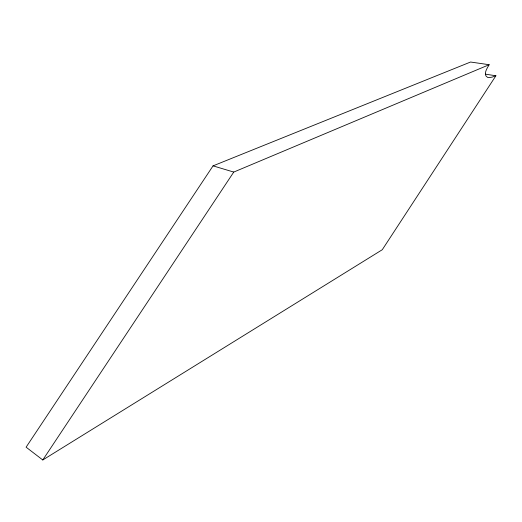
<?xml version="1.0" encoding="UTF-8"?>
<svg xmlns="http://www.w3.org/2000/svg" width="522" height="522" viewBox="0 0 522 522"><rect width="100%" height="100%" fill="white"/><g stroke="black" fill="none" stroke-linecap="round" stroke-linejoin="round"><path stroke-width="0.78" d="M489.166 64.715C487.235 68.03 482.648 74.639 487.522 77.347A3.589 1.716 -7.3 0 0 488.925 77.569L492.05 77.152L495.9 75.768L382.274 249.725L42.784 459.973L26.1 447.184L213.054 165.865L470.563 62.027L489.166 64.715L233.752 172.071L42.784 459.973M485.356 74.157L495.9 75.768M213.054 165.865L233.752 172.071"/></g></svg>
